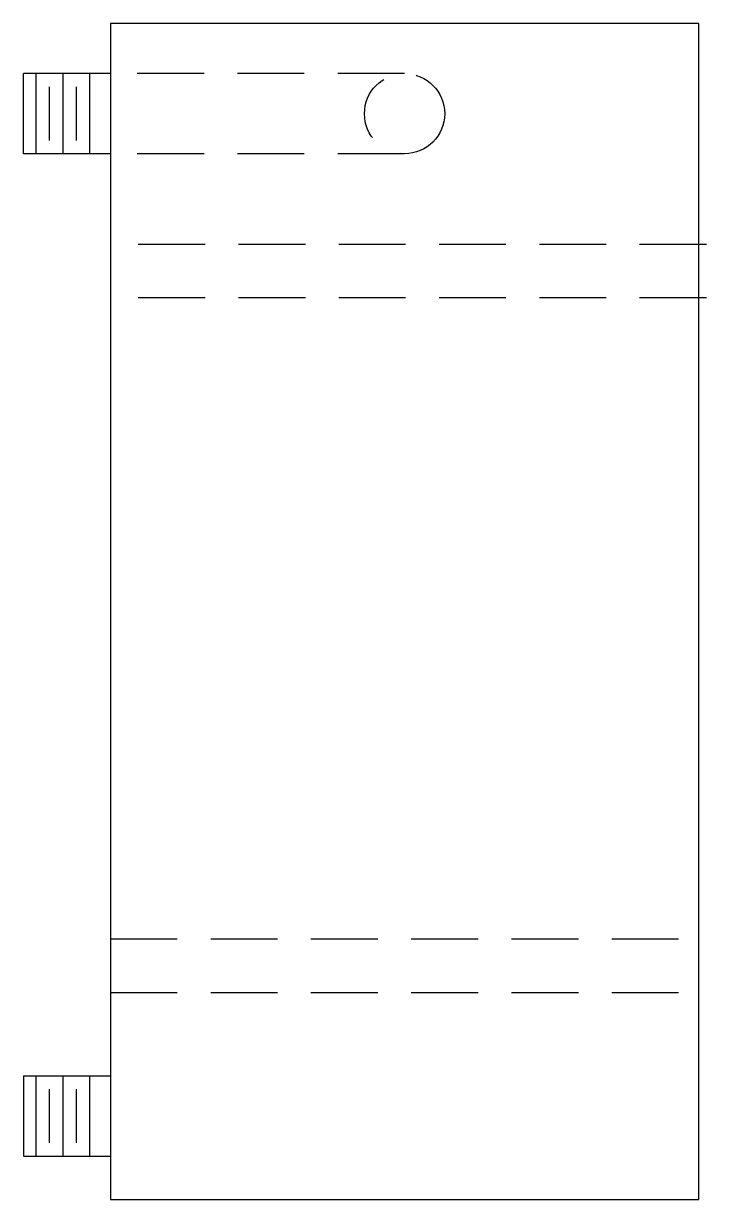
# Model space of a CAD drawing. Extents: x 1453.1 to 1478.6, y -63.5 to -19.5.
import ezdxf

# ---------------------------------------------------------------- set-up
doc = ezdxf.new("R2010")
doc.units = 0
doc.header["$LTSCALE"] = 10
doc.header["$MEASUREMENT"] = 0
doc.linetypes.add('HIDDEN', pattern=[0.375, 0.25, -0.125])
doc.layers.get('0').update_dxf_attribs({"linetype": 'CONTINUOUS'})

msp = doc.modelspace()

# ---------------------------------------------------------------- linework, layer by layer
for p, q in [((1456.355, -19.545), (1456.355, -63.545)), ((1478.355, -19.545), (1456.355, -19.545)), ((1478.355, -63.545), (1478.355, -19.545)), ((1453.105, -24.42), (1453.105, -21.42)), ((1456.355, -21.42), (1453.105, -21.42)), ((1453.569, -21.42), (1453.569, -24.42)), ((1454.569, -21.42), (1454.569, -24.42)), ((1455.569, -21.42), (1455.569, -24.42)), ((1454.069, -21.92), (1454.069, -23.92)), ((1455.069, -21.92), (1455.069, -23.92)), ((1456.355, -24.42), (1453.105, -24.42)), ((1453.105, -58.92), (1456.355, -58.92)), ((1453.105, -58.92), (1453.105, -61.92)), ((1453.569, -58.92), (1453.569, -61.92)), ((1454.569, -58.92), (1454.569, -61.92)), ((1455.569, -58.92), (1455.569, -61.92)), ((1454.069, -59.42), (1454.069, -61.42)), ((1455.069, -59.42), (1455.069, -61.42)), ((1453.105, -61.92), (1456.355, -61.92)), ((1456.355, -63.545), (1478.355, -63.545))]:
    msp.add_line(p, q)
at = {"linetype": 'HIDDEN'}
for p, q in [((1467.355, -21.42), (1456.355, -21.42)), ((1467.355, -24.42), (1456.355, -24.42)), ((1478.645, -27.809), (1456.645, -27.809)), ((1478.645, -29.809), (1456.645, -29.809)), ((1456.355, -53.795), (1478.355, -53.795)), ((1456.355, -55.795), (1478.355, -55.795))]:
    msp.add_line(p, q, dxfattribs=at)
msp.add_circle((1467.355, -22.92), 1.5, dxfattribs=at)

doc.saveas('drawing.dxf')
